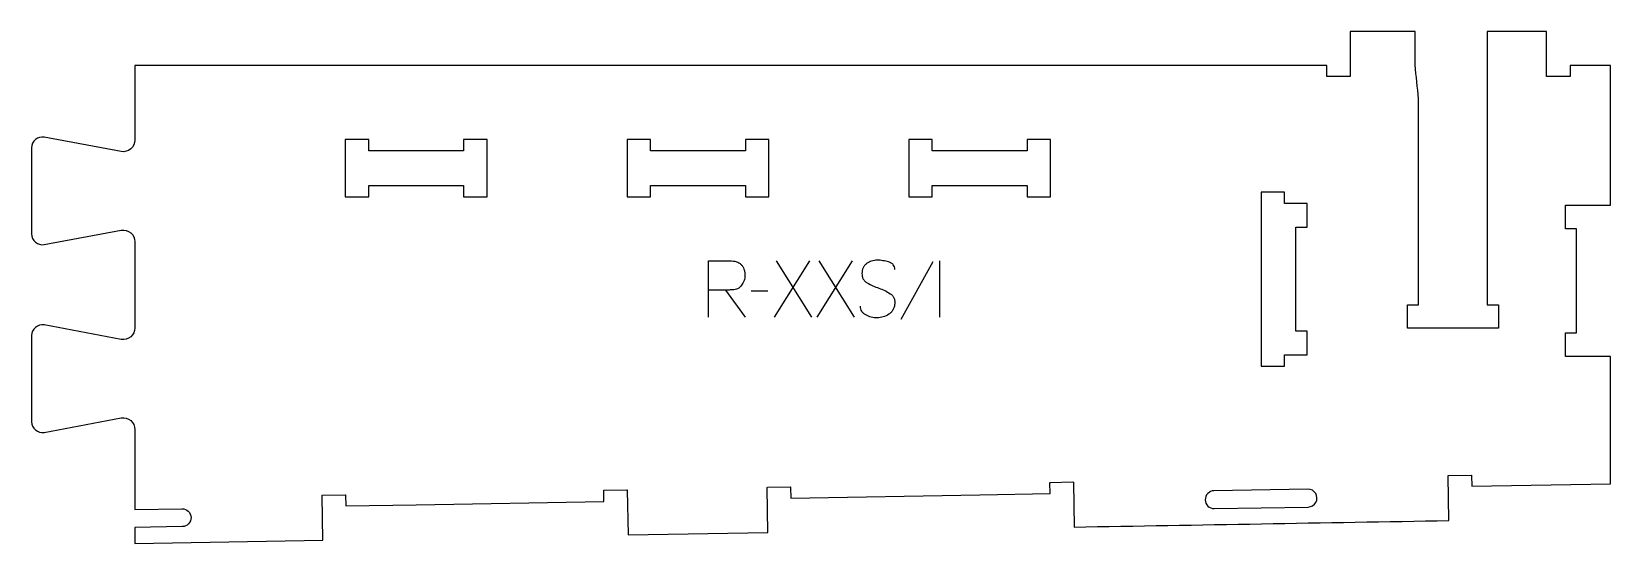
# Model space of a CAD drawing. Extents: x 0 to 840, y 0 to 273.
import ezdxf

# ---------------------------------------------------------------- set-up
doc = ezdxf.new("R2010")
doc.units = 0
for name, color, linetype in [('1_ANYTOOL_1MMDEEP_LABELS_S', 2, 'CONTINUOUS'), ('3_ANYTOOL_CUTTHROUGH_INSID', 4, 'CONTINUOUS'), ('4_ANYTOOL_CUTTHROUGH_OUTSI', 5, 'CONTINUOUS')]:
    doc.layers.add(name, color=color, linetype=linetype)

msp = doc.modelspace()

# ---------------------------------------------------------------- linework, layer by layer
at = {"layer": '1_ANYTOOL_1MMDEEP_LABELS_S'}
for p, q in [((414.193029, 150.466943), (395.293029, 120.466943)), ((415.435886, 120.466943), (396.493029, 150.466943)), ((436.907315, 150.466943), (418.007315, 120.466943)), ((438.150172, 120.466943), (419.207315, 150.466943)), ((479.850172, 149.995515), (462.664458, 119.224086)), ((483.364458, 150.466943), (483.364458, 120.466943)), ((369.407315, 134.9098), (379.864458, 120.424086)), ((391.864458, 134.352657), (383.078744, 134.266943))]:
    msp.add_line(p, q, dxfattribs=at)
for points in [[(360.407315, 120.466943), (360.407315, 150.466943), (371.764458, 150.466943, -0.030274), (373.530271, 150.359928, -0.049), (375.251958, 149.976765, -0.050774), (376.584481, 149.384309, -0.06445), (377.743029, 148.506229, -0.0646), (378.632941, 147.370198, -0.052254), (379.237672, 146.055336, -0.050381), (379.626808, 144.362787, -0.031337), (379.735886, 142.624086, -0.040022), (379.625726, 141.250029, -0.042626), (379.291244, 139.913372, -0.04247), (378.722559, 138.623652, -0.036572), (377.957315, 137.438372, -0.051097), (377.015537, 136.424417, -0.061981), (375.873386, 135.649086, -0.061813), (374.564384, 135.172586, -0.049309), (373.178744, 134.995515, -0.003273), (372.311093, 134.957823, -0.003121), (371.443029, 134.931229, -0.003882), (370.425248, 134.914309, -0.002215), (369.407315, 134.9098), (360.450172, 134.9098)], [(459.535886, 145.881229, 0.071867), (459.342773, 147.217836, 0.100684), (458.716244, 148.399086, 0.047558), (458.24169, 148.875536, 0.038563), (457.69169, 149.264265, 0.037928), (456.994502, 149.611733, 0.026634), (456.257315, 149.866943, 0.028461), (453.233982, 150.552926, 0.041577), (450.150172, 150.8098, 0.036938), (448.647812, 150.698661, 0.041531), (447.182315, 150.354443, 0.041583), (445.804938, 149.777235, 0.038125), (444.535886, 148.988372, 0.057611), (443.465734, 147.996467, 0.065808), (442.671601, 146.775872, 0.06469), (442.194105, 145.316317, 0.046778), (442.050172, 143.781229, 0.052235), (442.212528, 142.231387, 0.075448), (442.757315, 140.781229, 0.076671), (443.673407, 139.608176, 0.061023), (444.878744, 138.724086, 0.021951), (447.907598, 137.19674, 0.018213), (451.050172, 135.916943, -0.02405), (454.151657, 134.611481, -0.02981), (457.093029, 132.981229, -0.068439), (458.234331, 132.015298, -0.079282), (459.043029, 130.763372, -0.076308), (459.468029, 129.18469, -0.047772), (459.493029, 127.538372, -0.046243), (459.199795, 125.857412, -0.06359), (458.550172, 124.286586, -0.064671), (457.577348, 123.002397, -0.057073), (456.321601, 121.988372, -0.067522), (453.353292, 120.625461, -0.070793), (450.128744, 120.124086, -0.064027), (446.989728, 120.486601, -0.070447), (444.064458, 121.666943, -0.054374), (442.906041, 122.516576, -0.074742), (442.007315, 123.627657, -0.075199), (441.484308, 124.934036, -0.057737), (441.321601, 126.338372)]]:
    msp.add_lwpolyline(points, format="xyb", dxfattribs=at)
at = {"layer": '3_ANYTOOL_CUTTHROUGH_INSID'}
for points in [[(204.75, 190.548343), (230, 190.548343), (230, 184.548343), (242.5, 184.548343), (242.5, 215.048343), (230, 215.048343), (230, 209.048343), (204.75, 209.048343), (179.499999, 209.048343), (179.499999, 215.048343), (166.999999, 215.048343), (166.999999, 184.548343), (179.499999, 184.548343), (179.499999, 190.548343)], [(329.5, 190.548343), (380, 190.548343), (380, 184.548343), (392.5, 184.548343), (392.5, 215.048343), (380, 215.048343), (380, 209.048343), (329.5, 209.048343), (329.5, 215.048343), (317, 215.048343), (317, 184.548343), (329.5, 184.548343)], [(504.749999, 209.048343), (479.499999, 209.048343), (479.499999, 215.048343), (466.999999, 215.048343), (466.999999, 184.548343), (479.499999, 184.548343), (479.499999, 190.548343), (504.749999, 190.548343), (529.999999, 190.548343), (529.999999, 184.548343), (542.499999, 184.548343), (542.499999, 215.048343), (529.999999, 215.048343), (529.999999, 209.048343)], [(666.999999, 94.471177), (666.999999, 100.471177), (678.999999, 100.471177), (678.999999, 112.971177), (672.999999, 112.971177), (672.999999, 168.471177), (678.999999, 168.471177), (678.999999, 180.971177), (666.999999, 180.971177), (666.999999, 186.971177), (654.499999, 186.971177), (654.499999, 94.471177)]]:
    msp.add_lwpolyline(points, close=True, dxfattribs=at)
msp.add_lwpolyline([(629.604574, 18.544415), (679.597418, 19.390325, 1), (679.436695, 28.888965), (629.443851, 28.043055, 1)], format="xyb", close=True, dxfattribs=at)
at = {"layer": '4_ANYTOOL_CUTTHROUGH_OUTSI'}
msp.add_lwpolyline([(504.745816, 25.853083), (542.207385, 26.506978), (542.110103, 32.256288, -0.414214), (542.355838, 32.510482), (554.35412, 32.713501, -0.414214), (554.608314, 32.467766), (555.01001, 8.727573, 0.000266), (754.479653, 12.209329), (754.077733, 35.96261, -0.414214), (754.323468, 36.216803), (766.32175, 36.419822, -0.414214), (766.575944, 36.174087), (766.673221, 30.425044), (840.499999, 31.713695), (840.499999, 99.573367), (816.749999, 99.573367, -0.414214), (816.499999, 99.823367), (816.499999, 111.823367, -0.414214), (816.749999, 112.073367), (822.499998, 112.073367), (822.499758, 167.573367), (816.749757, 167.573367, -0.414214), (816.499757, 167.823367), (816.499757, 179.823367, -0.414214), (816.749757, 180.073367), (840.499757, 180.073367), (840.499998, 254.548343), (818.999999, 254.548343), (818.999999, 248.798343, -0.414214), (818.749999, 248.548343), (806.749999, 248.548343, -0.414214), (806.499999, 248.798343), (806.499999, 272.548343), (774.911493, 272.548343), (774.911493, 127.04836), (780.661493, 127.04836, -0.414214), (780.911493, 126.79836), (780.911493, 114.79836, -0.414214), (780.661493, 114.54836), (774.661493, 114.54836), (738.661493, 114.54836), (732.661493, 114.54836, -0.414214), (732.411493, 114.79836), (732.411493, 126.79836, -0.414214), (732.661493, 127.04836), (738.411493, 127.04836), (738.410798, 236.79827, -0.000019), (736.501397, 254.771943, -0.026456), (736.499999, 254.798343), (736.499999, 272.548343), (701.999999, 272.548343), (701.999999, 254.798343), (701.999999, 248.798343, -0.414214), (701.749999, 248.548343), (689.749999, 248.548343, -0.414214), (689.499999, 248.798343), (689.499999, 254.548343), (654.749999, 254.548343), (504.749999, 254.548343), (204.749999, 254.548343), (55, 254.548343), (55, 214.805349, -0.220464), (52.789843, 210.036474, -0.220467), (47.720082, 208.640816), (6.69287, 216.312018, 0.220462), (2.033344, 215.027189, 0.220464), (0, 210.639824), (0, 164.805349, 0.220464), (2.033344, 160.417984, 0.220462), (6.69287, 159.133156), (47.720082, 166.804358, -0.220467), (52.789843, 165.408699, -0.220464), (55, 160.639824), (55, 114.805349, -0.220464), (52.789843, 110.036474, -0.220467), (47.720082, 108.640816), (6.69287, 116.312018, 0.220462), (2.033344, 115.027189, 0.220464), (0, 110.639824), (0, 64.805349, 0.220464), (2.033344, 60.417984, 0.220462), (6.69287, 59.133156), (47.720082, 66.804358, -0.220467), (52.789843, 65.408699, -0.220464), (55, 60.639824), (55, 18.002811), (80.047618, 18.446791, -0.414214), (84.881055, 13.78172, -0.414214), (80.215956, 8.948282), (55.000004, 8.506816), (55.000004, 0), (155.105358, 1.747345), (154.684502, 25.490305, -0.414214), (154.930033, 25.744697), (166.928148, 25.957369, -0.414214), (167.182539, 25.711839), (167.284446, 19.962674), (204.745754, 20.616564), (304.696214, 22.361207), (304.595879, 28.110333, -0.414214), (304.841479, 28.364657), (316.839652, 28.574051, -0.414214), (317.093976, 28.328452), (317.508402, 4.582103), (391.997056, 5.882254), (391.582628, 29.628725, -0.414214), (391.828228, 29.883049), (403.826401, 30.092443, -0.414214), (404.080725, 29.846844), (404.18106, 24.09772)], format="xyb", close=True, dxfattribs=at)

doc.saveas('drawing.dxf')
